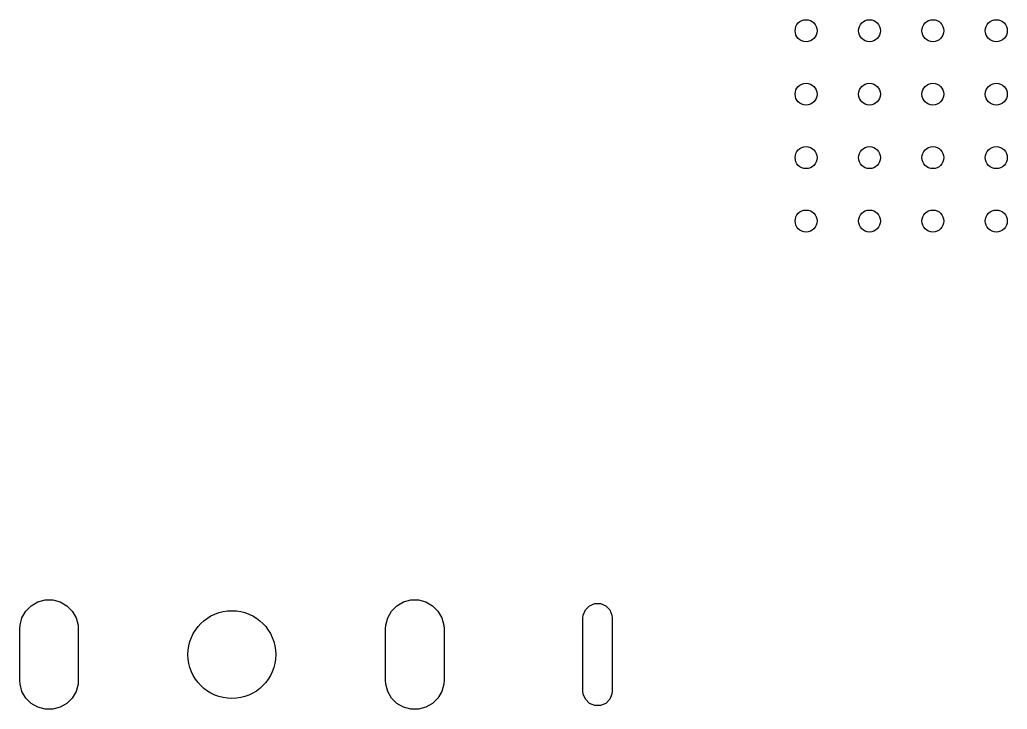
# Model space of a CAD drawing. Extents: x 1.65 to 4.85, y -4.53 to -1.63.
# Drawn here: x 3.236 to 3.768, y -3.927 to -3.556 of the extents above; entities that cross this region are included whole.
import ezdxf

# ---------------------------------------------------------------- set-up
doc = ezdxf.new("R2010")
doc.units = 0
doc.header["$MEASUREMENT"] = 0
doc.layers.add('BLACK', color=7, linetype='CONTINUOUS')

msp = doc.modelspace()

# ---------------------------------------------------------------- linework, layer by layer
at = {"layer": 'BLACK', "linetype": 'CONTINUOUS'}
for p, q in [((3.24594, -3.86931), (3.24991, -3.86824)), ((3.24991, -3.86824), (3.25402, -3.86824)), ((3.25402, -3.86824), (3.25799, -3.86931)), ((3.44279, -3.86931), (3.44676, -3.86824)), ((3.44676, -3.86824), (3.45087, -3.86824)), ((3.45087, -3.86824), (3.45485, -3.86931)), ((3.23742, -3.87783), (3.23947, -3.87427)), ((3.23947, -3.87427), (3.24238, -3.87136)), ((3.24238, -3.87136), (3.24594, -3.86931)), ((3.25799, -3.86931), (3.26156, -3.87136)), ((3.26156, -3.87136), (3.26446, -3.87427)), ((3.26446, -3.87427), (3.26652, -3.87783)), ((3.43427, -3.87783), (3.43633, -3.87427)), ((3.43633, -3.87427), (3.43923, -3.87136)), ((3.43923, -3.87136), (3.44279, -3.86931)), ((3.45485, -3.86931), (3.45841, -3.87136)), ((3.45841, -3.87136), (3.46131, -3.87427)), ((3.46131, -3.87427), (3.46337, -3.87783)), ((3.53952, -3.87642), (3.5407, -3.87358)), ((3.5407, -3.87358), (3.54287, -3.87141)), ((3.54287, -3.87141), (3.54571, -3.87023)), ((3.54571, -3.87023), (3.54878, -3.87023)), ((3.54878, -3.87023), (3.55162, -3.87141)), ((3.55162, -3.87141), (3.55379, -3.87358)), ((3.55379, -3.87358), (3.55497, -3.87642)), ((3.23636, -3.8818), (3.23742, -3.87783)), ((3.26652, -3.87783), (3.26758, -3.8818)), ((3.43321, -3.8818), (3.43427, -3.87783)), ((3.46337, -3.87783), (3.46443, -3.8818)), ((3.53937, -3.87795), (3.53952, -3.87642)), ((3.53937, -3.91732), (3.53937, -3.87795)), ((3.55497, -3.87642), (3.55512, -3.87795)), ((3.55512, -3.87795), (3.55512, -3.91732)), ((3.23622, -3.88386), (3.23636, -3.8818)), ((3.23622, -3.91142), (3.23622, -3.88386)), ((3.26758, -3.8818), (3.26772, -3.88386)), ((3.26772, -3.88386), (3.26772, -3.91142)), ((3.43307, -3.88386), (3.43321, -3.8818)), ((3.43307, -3.91142), (3.43307, -3.88386)), ((3.46443, -3.8818), (3.46457, -3.88386)), ((3.46457, -3.88386), (3.46457, -3.91142)), ((3.23636, -3.91347), (3.23622, -3.91142)), ((3.26772, -3.91142), (3.26758, -3.91347)), ((3.43321, -3.91347), (3.43307, -3.91142)), ((3.46457, -3.91142), (3.46443, -3.91347)), ((3.23742, -3.91744), (3.23636, -3.91347)), ((3.26758, -3.91347), (3.26652, -3.91744)), ((3.43427, -3.91744), (3.43321, -3.91347)), ((3.46443, -3.91347), (3.46337, -3.91744)), ((3.23947, -3.921), (3.23742, -3.91744)), ((3.24238, -3.92391), (3.23947, -3.921)), ((3.26446, -3.921), (3.26156, -3.92391)), ((3.26652, -3.91744), (3.26446, -3.921)), ((3.43633, -3.921), (3.43427, -3.91744)), ((3.43923, -3.92391), (3.43633, -3.921)), ((3.46131, -3.921), (3.45841, -3.92391)), ((3.46337, -3.91744), (3.46131, -3.921)), ((3.53952, -3.91886), (3.53937, -3.91732)), ((3.5407, -3.9217), (3.53952, -3.91886)), ((3.54287, -3.92387), (3.5407, -3.9217)), ((3.55379, -3.9217), (3.55162, -3.92387)), ((3.55497, -3.91886), (3.55379, -3.9217)), ((3.55512, -3.91732), (3.55497, -3.91886)), ((3.24594, -3.92597), (3.24238, -3.92391)), ((3.24991, -3.92703), (3.24594, -3.92597)), ((3.25402, -3.92703), (3.24991, -3.92703)), ((3.25799, -3.92597), (3.25402, -3.92703)), ((3.26156, -3.92391), (3.25799, -3.92597)), ((3.44279, -3.92597), (3.43923, -3.92391)), ((3.44676, -3.92703), (3.44279, -3.92597)), ((3.45087, -3.92703), (3.44676, -3.92703)), ((3.45485, -3.92597), (3.45087, -3.92703)), ((3.45841, -3.92391), (3.45485, -3.92597)), ((3.54571, -3.92505), (3.54287, -3.92387)), ((3.54878, -3.92505), (3.54571, -3.92505)), ((3.55162, -3.92387), (3.54878, -3.92505))]:
    msp.add_line(p, q, dxfattribs=at)
at = {"layer": 'BLACK'}
for centre, radius in [((3.65945, -3.56209), 0.00591), ((3.69357, -3.56209), 0.00591), ((3.72769, -3.56209), 0.00591), ((3.76181, -3.56209), 0.00591), ((3.65945, -3.59621), 0.00591), ((3.69357, -3.59621), 0.00591), ((3.72769, -3.59621), 0.00591), ((3.76181, -3.59621), 0.00591), ((3.65945, -3.63033), 0.00591), ((3.69357, -3.63033), 0.00591), ((3.72769, -3.63033), 0.00591), ((3.76181, -3.63033), 0.00591), ((3.65945, -3.66445), 0.00591), ((3.69357, -3.66445), 0.00591), ((3.72769, -3.66445), 0.00591), ((3.76181, -3.66445), 0.00591), ((3.35039, -3.89764), 0.02362)]:
    msp.add_circle(centre, radius, dxfattribs=at)

doc.saveas('drawing.dxf')
